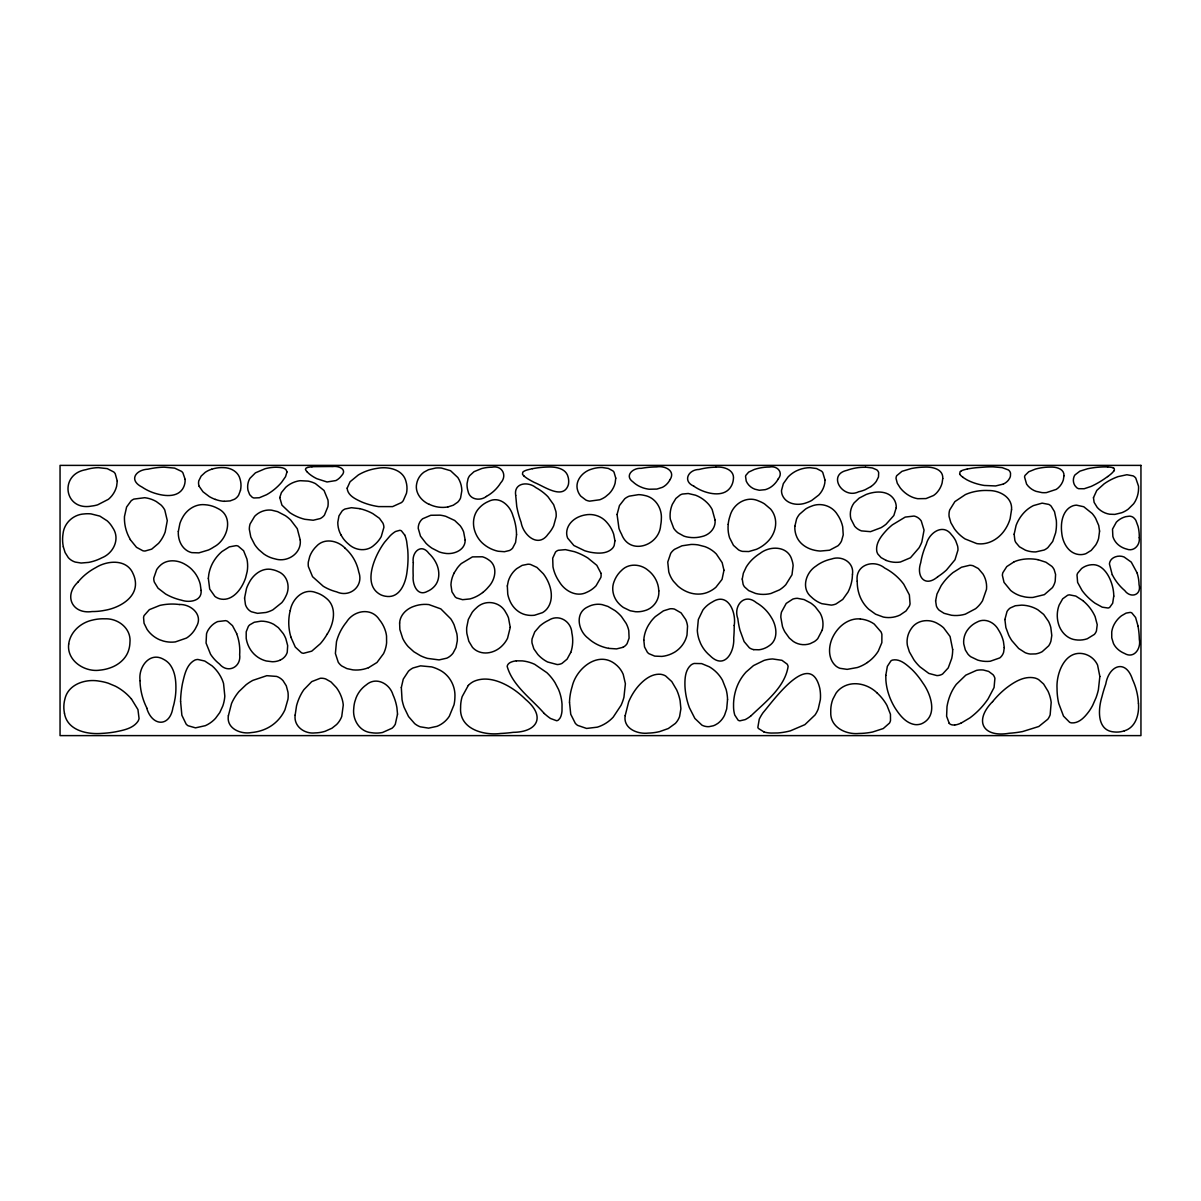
<?xml version="1.0" encoding="UTF-8"?>
<svg xmlns="http://www.w3.org/2000/svg" width="1201" height="1201" viewBox="0 0 1201 1201"><rect width="100%" height="100%" fill="white"/><g stroke="black" fill="none" stroke-linecap="round" stroke-linejoin="round"><path stroke-width="1.5" d="M140.097 680.637C138.04 667.516 149.57 651.002 163.861 659.484A19.036 19.036 0 0 1 169.566 664.078C175.391 671.464 176.127 681.432 175.871 690.485A71.835 71.835 0 0 1 175.121 698.141L174.175 703.05A60.711 60.711 0 0 1 172.929 707.644C169.881 727.311 152.242 726.65 146.747 708.2M413.324 562.714C411.403 552.475 421.086 542.762 428.862 553.331A33.238 33.238 0 0 1 436.729 564.305C439.701 571.211 439.866 580.053 434.747 585.998A19.907 19.907 0 0 1 427.466 591.327C417.152 597.152 412.243 583.956 413.189 575.789A110.192 110.192 0 0 1 413.069 571.196A106.394 106.394 0 0 1 413.309 562.714M240.5 490.263L238.654 495.097A11.77 11.77 0 0 1 234.495 499.241L230.097 500.907L224.182 501.312M290.237 610.618C292.143 598.864 303.553 587.619 315.983 592.603A28.224 28.224 0 0 1 326.132 598.143C337.421 606.91 333.998 623.634 327.182 634.158M570.73 652.413L567.097 659.139L562.008 663.387A11.68 11.68 0 0 1 557.189 664.543L547.521 661.961A34.364 34.364 0 0 1 537.838 654.5L533.845 648.855L532.043 643.105A15.583 15.583 0 0 1 532.088 638.827L534.745 631.891L539.804 626.051A36.09 36.09 0 0 1 548.602 620.317C558.72 613.621 571.271 621.247 571.856 632.897A36.6 36.6 0 0 1 570.805 652.443M670.098 479.574C675.908 470.477 664.258 465.418 656.707 466.919A95.735 95.735 0 0 0 641.124 468.345C633.167 467.639 623.98 475.671 633.032 481.946A26.182 26.182 0 0 0 641.559 487.276L643 487.846A30.791 30.791 0 0 0 649.156 489.227L656.902 489.077L662.472 487.306A17.324 17.324 0 0 0 670.068 479.544M778.308 478.854C783.758 472.158 776.867 465.387 769.556 467.039A49.406 49.406 0 0 0 754.393 469.426L748.658 472.113L745.881 475.326A5.239 5.239 0 0 0 745.551 476.422L746.226 481.106A15.223 15.223 0 0 0 754.798 489.182L759.257 490.263L765.247 489.663A19.937 19.937 0 0 0 772.678 485.729A24.035 24.035 0 0 0 778.293 478.839M454.203 572.847L457.341 567.953A36 36 0 0 1 461.289 563.569L472.443 556.889L482.367 556.784A19.171 19.171 0 0 1 488.206 559.546C498.355 565.701 495.563 579.678 488.387 587.004A38.027 38.027 0 0 1 484.228 591.267L482.697 592.543M1113.822 470.957L1113.943 470.777A5.495 5.495 0 0 0 1114.408 469.966L1114.138 468.345A4.639 4.639 0 0 0 1112.922 467.759M77.975 582.11C63.368 595.786 72.255 614.447 92.117 611.549A62.872 62.872 0 0 0 105.223 610.243C119.695 607.721 138.475 597.152 135.097 579.858A24.44 24.44 0 0 0 133.191 573.958C127.051 558.78 107.474 560.266 95.78 567.623A60.41 60.41 0 0 0 88.709 572.006L86.502 573.673A54.285 54.285 0 0 0 77.975 582.11M992.596 701.609C973.651 720.885 982.733 737.774 1009.2 733.256A110.462 110.462 0 0 0 1022.606 731.559L1038.79 726.5L1047.782 719.249A18.27 18.27 0 0 0 1050.154 714.82L1051.19 702.345A39.138 39.138 0 0 0 1048.068 691.296L1043.609 684.015L1038.685 679.646A14.787 14.787 0 0 0 1034.947 678.025C1024.303 675.578 1014.124 682.018 1006.048 688.233A89.024 89.024 0 0 0 992.611 701.624M468.3 685.441L462.16 696.625A36.841 36.841 0 0 0 460.599 707.599C459.112 729.037 483.583 735.673 500.652 733.466A139.076 139.076 0 0 0 513.172 732.34C537.823 732.085 545.945 716.366 525.558 699.372A83.004 83.004 0 0 0 513.067 689.074C501.883 681.673 486.99 675.593 473.855 681.372A19.471 19.471 0 0 0 468.3 685.441M750.61 716.201C765.127 702.12 784.823 687.482 788.111 666.495A6.951 6.951 0 0 0 787.12 664.093L781.941 660.31L772.633 658.959A33.463 33.463 0 0 0 764.031 660.43L753.492 665.579L746.046 672.065A46.674 46.674 0 0 0 735.778 690.17A53.475 53.475 0 0 0 733.556 703.336L733.556 707.074A30.1 30.1 0 0 0 734.772 715.06L738.12 720.18A4.279 4.279 0 0 0 739.906 720.825L745.19 719.609A34.769 34.769 0 0 0 750.58 716.171M1107.712 476.617L1110.174 474.665A22.414 22.414 0 0 0 1113.852 471.002M871.01 486.54L865.215 489.708A36 36 0 0 1 858.7 491.749C842.862 499.736 826.813 474.755 846.93 470.342A50.787 50.787 0 0 1 865.411 467.279M867.452 662.487L865.531 663.733A40.864 40.864 0 0 1 857.379 667.516L847.14 669.362L839.994 668.311A13.751 13.751 0 0 1 835.776 665.909C827.549 658.553 828.345 645.507 833.119 636.425A37.156 37.156 0 0 1 838.013 629.144C843.447 622.688 851.779 618.05 860.411 618.98M937.816 576.675C924.935 587.874 916.063 576.525 920.702 562.759A77.044 77.044 0 0 1 926.391 544.008C929.049 532.899 943.085 522.915 951.567 534.835A26.197 26.197 0 0 1 955.771 540.915L957.587 545.96A16.679 16.679 0 0 1 957.948 550.118L954.99 559.771L946.493 569.995A62.812 62.812 0 0 1 937.816 576.69M486.42 496.463C480.055 501.267 469.486 499.796 467.97 490.924A21.243 21.243 0 0 1 467.069 483.508L468.06 478.659A13.316 13.316 0 0 1 469.711 475.626L474.05 471.663L481.706 468.54A41.45 41.45 0 0 1 491.975 467.219C501.988 464.967 507.648 475.551 500.697 482.892A38.297 38.297 0 0 1 486.39 496.403M280.268 660.04L281.409 659.454A13.857 13.857 0 0 0 283.481 657.998A12.07 12.07 0 0 0 287.249 652.263L287.67 645.613L285.868 638.782A32.217 32.217 0 0 0 283.301 633.678L278.407 627.688L273.753 624.325A26.227 26.227 0 0 0 260.992 621.157L254.252 622.253L249.718 624.865A9.938 9.938 0 0 0 248.337 626.427L246.205 631.816L246.205 638.362A28.614 28.614 0 0 0 249.688 648.345A26.557 26.557 0 0 0 266.232 660.97L272.222 661.736A19.051 19.051 0 0 0 280.283 660.085M622.929 647.324L616.533 648.9L608.652 648.375M1014.004 561.858L1006.768 566.587L1002.865 572.667A11.154 11.154 0 0 0 1002.37 575.324L1004.036 582.38L1010.626 590.427A30.34 30.34 0 0 0 1015.385 593.639A30.01 30.01 0 0 0 1020.865 595.966L1024.798 596.927A35.249 35.249 0 0 0 1032.95 597.437L1044.36 594.645L1052.436 587.619A20.552 20.552 0 0 0 1055.199 581.209L1055.589 574.468L1054.208 569.754A13.481 13.481 0 0 0 1051.881 566.377L1045.921 562.218L1038.009 559.681M960.995 723.167L969.883 717.898A78.185 78.185 0 0 0 988.123 698.832L994.068 687.527L994.908 678.355A9.683 9.683 0 0 0 993.077 674.737L988.633 671.404L983.349 670.008A22.068 22.068 0 0 0 976.443 670.398L965.814 675.142L956.296 684.345A46.659 46.659 0 0 0 950.832 693.638A53.279 53.279 0 0 0 947.004 706.608L946.613 716.276L949.225 723.317M368.467 667.741L376.979 662.487L383.554 653.629A31.811 31.811 0 0 0 386.602 642.865L386.542 636.095A29.755 29.755 0 0 0 385.641 631.621A33.012 33.012 0 0 0 379.291 619.581C371.244 607.06 353.604 610.408 346.519 622.058A51.508 51.508 0 0 0 336.49 641.664L335.394 653.479L338.217 662.171A14.592 14.592 0 0 0 341.805 666L346.849 668.582L352.959 669.888A33.358 33.358 0 0 0 368.452 667.711M1003.36 484.078L995.614 485.955L984.34 485.459A60.095 60.095 0 0 1 976.683 483.748A51.838 51.838 0 0 1 966.67 479.709L962.932 477.352M1124.361 730.824C1135.951 727.446 1139.344 713.934 1138.458 703.246M211.691 469.216L210.896 469.486A25.101 25.101 0 0 0 205.221 472.338L201.152 476.091L198.781 480.85A9.263 9.263 0 0 0 199.186 486.345M447.868 506.942L453.287 505.216L457.641 502.243A13.016 13.016 0 0 0 460.568 497.98L461.845 490.684A25.071 25.071 0 0 0 457.851 477.533L450.54 470.702L441.503 468.06A29.68 29.68 0 0 0 435.723 468.03L428.517 469.696L423.983 472.128A18.42 18.42 0 0 0 416.672 483.703C414.705 492.665 421.371 500.967 429.237 504.39M532.448 468.645L527.284 469.921A15.478 15.478 0 0 0 523.486 471.543L523.351 471.708A5.224 5.224 0 0 0 522.795 472.158L522.465 474.17A7.416 7.416 0 0 0 523.861 475.821M967.3 468.99L972.54 468.135A125.384 125.384 0 0 1 976.428 467.699L985.796 467.009A122.772 122.772 0 0 1 993.047 466.844L1002.174 467.639L1008.36 469.936A5.975 5.975 0 0 1 1009.41 470.927A5.269 5.269 0 0 1 1010.536 473.314L1010.431 476.106A9.428 9.428 0 0 1 1009.726 478.088L1008.495 480.04A14.022 14.022 0 0 1 1003.345 484.048M516.37 660.835L522.435 660.895A38.627 38.627 0 0 1 534.655 664.303L546.905 672.695A50.217 50.217 0 0 1 554.982 682.603L558.555 689.509A47.635 47.635 0 0 1 562.038 704.221L561.993 710.947A21.753 21.753 0 0 1 560.732 716.742L560.537 717.072A10.329 10.329 0 0 1 559.876 718.333L558.36 720.045A3.543 3.543 0 0 1 556.588 720.72L550.538 718.498A50.847 50.847 0 0 1 544.308 713.484M715.886 467.159C723.618 466.348 735.087 469.816 733.331 479.664A16.829 16.829 0 0 1 729.923 488.146C723.978 495.773 712.643 494.467 704.537 491.644A43.491 43.491 0 0 1 693.743 486.135M865.426 467.159L872.376 467.955L876.7 469.801A5.75 5.75 0 0 1 877.691 470.762A5.254 5.254 0 0 1 878.682 472.684L878.486 477.007L876.265 481.406A21.693 21.693 0 0 1 870.995 486.525M1107.607 466.949L1105.31 466.904A88.213 88.213 0 0 0 1087.551 468.765L1079.924 471.152L1075.03 474.875A7.897 7.897 0 0 0 1074.264 476.136L1074.069 476.572A9.938 9.938 0 0 0 1074.895 485.594L1076.697 487.666A6.38 6.38 0 0 0 1078.708 488.702L1084.173 488.747L1091.139 486.42A90.54 90.54 0 0 0 1107.652 476.527M179.67 604.493C191.154 604.193 203.419 614.927 196.409 626.637A26.272 26.272 0 0 1 188.812 636.395A24.5 24.5 0 0 1 186.41 638.091L175.331 641.919A30.595 30.595 0 0 1 163.456 641.079L159.673 639.773A29.244 29.244 0 0 1 147.077 629.399L144.045 623.259L143.565 617.494A9.188 9.188 0 0 1 144.105 615.573L149.344 609.658L159.763 605.439A55.892 55.892 0 0 1 179.67 604.553M753.718 649.636L759.032 649.786A21.918 21.918 0 0 0 769.135 645.793C778.924 639.472 776.702 625.451 771.042 616.999A40.714 40.714 0 0 0 768.58 613.381A40.429 40.429 0 0 0 756.42 602.722C744.275 592.423 733.09 605.965 737.819 618.605A88.889 88.889 0 0 0 739.951 630.18L744.11 641.574L749.334 647.759A11.905 11.905 0 0 0 753.718 649.636M359.835 508.654L351.368 507.708L345.092 508.984A10.644 10.644 0 0 0 342.135 510.965L338.967 515.875L337.796 522.345A25.521 25.521 0 0 0 340.979 534.895M764.001 731.949L758.401 728.452A4.759 4.759 0 0 1 757.861 727.341L759.257 719.159A46.389 46.389 0 0 1 763.07 712.673C773.894 700.033 810.36 648.495 819.818 688.473A41.885 41.885 0 0 1 820.358 699.598L818.241 708.92A30.46 30.46 0 0 1 815.029 714.985L804.88 724.653L790.408 730.839A68.172 68.172 0 0 1 777.873 732.955L771.267 733.06A32.007 32.007 0 0 1 763.986 731.994M215.414 499.451L213.838 498.85A36.931 36.931 0 0 1 209.304 496.583L202.999 491.794L199.201 486.345M886.173 560.432L881.084 557.624L877.856 554.051A9.758 9.758 0 0 1 876.76 551.139C875.529 542.597 881.879 535.211 887.299 529.431A66.07 66.07 0 0 1 892.388 524.837L905.209 517.091L914.021 516.055A11.139 11.139 0 0 1 918.93 518.427L919.441 518.877A12.791 12.791 0 0 1 921.272 521.024L924.049 530.151L921.843 541.936A40.399 40.399 0 0 1 918.975 547.911L910.478 557.759L900.36 562.023A27.263 27.263 0 0 1 886.188 560.417M693.758 486.12C682.258 481.121 688.518 469.501 698.997 469.486A70.484 70.484 0 0 1 715.886 467.189M1083.437 600.995L1075.826 596.086L1069.46 594.855A8.212 8.212 0 0 0 1067.599 595.261L1062.69 598.804L1059.117 605.139A29.725 29.725 0 0 0 1058.216 622.929C1060.198 631.11 1066.698 638.632 1075.33 639.773A24.936 24.936 0 0 0 1087.265 638.767L1094.336 634.428A10.884 10.884 0 0 0 1096.423 631.005L1097.234 624.715L1095.117 616.623A43.326 43.326 0 0 0 1083.362 601.085M344.792 547.836C337.346 540.345 324.03 537.763 316.358 546.38A27.443 27.443 0 0 0 309.753 556.408L308.327 562.008A18.856 18.856 0 0 0 308.372 566.572L312.56 576.69L323.264 586.268A48.851 48.851 0 0 0 336.655 591.868C349.941 597.993 363.993 586.043 358.754 571.976A42.5 42.5 0 0 0 344.732 547.911M876.835 692.707C867.647 683.834 852.32 680.231 841.316 687.933A21.828 21.828 0 0 0 836.016 693.202L832.833 699.267A32.622 32.622 0 0 0 830.762 712.133C829.966 727.175 845.819 734.772 858.895 733.466A71.339 71.339 0 0 0 872.617 732.01L883.275 728.542L889.461 723.107A9.938 9.938 0 0 0 890.496 720.57L890.451 714.265L886.969 705.407A49.256 49.256 0 0 0 876.82 692.722M544.278 713.529C531.442 698.682 512.662 685.846 507.182 666.42A4.684 4.684 0 0 1 508.473 663.853L509.119 663.267A8.257 8.257 0 0 1 510.185 662.562L510.785 662.246A16.739 16.739 0 0 1 516.37 660.895M307.096 471.888L309.333 473.975A39.783 39.783 0 0 0 316.914 478.734L327.032 481.976L335.905 480.565A16.709 16.709 0 0 0 341.339 475.956C348.005 469.276 338.262 465.538 332.632 466.573A103.136 103.136 0 0 0 330.305 466.513L313.626 466.664A56.117 56.117 0 0 0 311.945 466.784M131.464 699.012L137.95 709.581L139.061 718.543A9.923 9.923 0 0 1 137.92 721.381C132.891 728.602 123.343 730.223 115.296 731.889A108.33 108.33 0 0 1 102.025 733.376C87.328 734.652 67.211 730.568 64.464 713.244M130.263 539.639L136.509 547.326L142.904 550.779A10.088 10.088 0 0 0 145.066 551.019L151.701 549.142L158.622 543.287A37.201 37.201 0 0 0 165.168 532.043L167.284 520.618L164.792 510.065A19.441 19.441 0 0 0 160.964 504.975L156.265 501.523A30.19 30.19 0 0 0 144.736 497.709L133.881 499.091A13.031 13.031 0 0 0 131.104 500.847L126.6 507.017L124.469 516.535A41.209 41.209 0 0 0 130.369 539.564M340.949 534.91L343.066 538.288A32.052 32.052 0 0 0 348.575 544.128C355.496 550.734 367.041 551.905 374.187 545.074A29.74 29.74 0 0 0 381.227 536.637L383.9 527.344A11.455 11.455 0 0 0 382.924 523.141L379.426 518.292L372.73 513.563A51.388 51.388 0 0 0 359.835 508.669M959.644 473.93L960.124 471.648A6.681 6.681 0 0 1 961.551 470.762M1112.261 574.844L1109.439 563.945A7.942 7.942 0 0 1 1111.796 559.005L1113.387 557.774A12.265 12.265 0 0 1 1124.061 556.979L1131.267 562.113L1137.122 572.922M404.662 534.97L401.419 530.842A3.888 3.888 0 0 0 399.783 530.317L395.534 531.503A26.857 26.857 0 0 0 389.995 535.961L384.545 542.282A78.275 78.275 0 0 0 378.24 552.43C371.785 564.815 364.759 586.358 380.567 594.69A18.495 18.495 0 0 0 385.476 596.236C399.918 598.909 405.878 582.635 407.079 571.256A99.458 99.458 0 0 0 407.755 549.983L406.689 541.576A30.806 30.806 0 0 0 404.707 534.955M236.732 633.693L232.484 625.646L227.514 621.307A9.233 9.233 0 0 0 225.668 620.647L217.591 621.593A20.462 20.462 0 0 0 208.824 629.024L207.983 630.315A17.354 17.354 0 0 0 206.527 633.813L206.062 643.06L210.55 654.245A40.384 40.384 0 0 0 219.483 664.003C227.755 673.986 241.386 667.125 239.66 654.68A49.601 49.601 0 0 0 236.672 633.708M290.762 636.905L295.296 647.084L301.466 652.759A8.002 8.002 0 0 0 303.478 653.314L311.735 651.167L320.352 643.691A61.686 61.686 0 0 0 327.167 634.143M63.323 546.83L65.094 552.55L68.277 557.594A15.388 15.388 0 0 0 73.201 561.257A17.294 17.294 0 0 0 75.378 562.098L81.113 563.029L88.649 562.398A48.145 48.145 0 0 0 101.905 557.789C113.57 553.166 120.505 538.679 112.624 527.584A28.013 28.013 0 0 0 107.249 520.889L99.833 516.1L91.006 513.893A32.757 32.757 0 0 0 84.115 513.938C73.411 514.493 64.163 522.96 63.053 533.634A36.12 36.12 0 0 0 63.338 546.83M600.965 573.282L596.822 565.326L587.799 557.97A64.163 64.163 0 0 0 574.543 551.709L565.431 549.638L558.225 550.298A7.761 7.761 0 0 0 555.538 552.025L552.7 558.165L552.985 566.902A39.483 39.483 0 0 0 559.366 581.839C564.71 590.922 576.54 597.482 586.688 592.333A28.434 28.434 0 0 0 596.056 585.788L600.89 577.381A11.139 11.139 0 0 0 600.965 573.282M1138.053 626.141L1135.606 617.494L1131.792 612.87A4.789 4.789 0 0 0 1130.186 612.405L1126.103 613.111L1121.449 615.798A26.872 26.872 0 0 0 1114.393 623.995A22.699 22.699 0 0 0 1111.736 631.921L1111.751 637.821L1113.432 643.406A18.255 18.255 0 0 0 1116.314 647.714L1117.365 648.81A23.074 23.074 0 0 0 1124.451 653.404C1134.134 659.244 1141.235 648.39 1139.329 639.457A81.983 81.983 0 0 0 1138.008 626.141M185.134 479.379L182.927 472.894A9.503 9.503 0 0 0 181.561 471.392L174.625 468.12L164.117 467.174A81.998 81.998 0 0 0 147.993 469.186C135.983 469.681 128.162 480.055 142.078 487.096A48.61 48.61 0 0 0 157.046 493.881C165.303 496.178 176.832 497.229 182.417 489.272A15.943 15.943 0 0 0 185.104 479.379M734.216 625.436C736.408 612.66 728.196 591.703 712.403 601.956A28.599 28.599 0 0 0 702.945 609.943L698.336 619.506L697.316 630.495A37.126 37.126 0 0 0 698.997 639.367L700.633 643.556A35.189 35.189 0 0 0 709.956 655.611C724.413 670.308 734.637 652.158 733.721 638.031A129.363 129.363 0 0 0 734.201 625.436M64.464 713.244A30.49 30.49 0 0 1 64.899 699.057C68.187 684.09 85.766 678.58 99.383 681.162A51.343 51.343 0 0 1 108.33 683.234L115.431 686.206A52.394 52.394 0 0 1 131.449 699.027M146.897 708.125A64.329 64.329 0 0 1 139.992 680.637M211.706 469.231A32.727 32.727 0 0 1 224.032 467.654C230.997 467.805 238.233 471.828 240.02 478.944A22.038 22.038 0 0 1 240.47 490.263M224.182 501.327A31.361 31.361 0 0 1 215.429 499.421M290.852 636.875A50.187 50.187 0 0 1 290.192 610.603M307.156 471.813A6.696 6.696 0 0 1 305.414 469.306L306.075 468.135A6.545 6.545 0 0 1 307.846 467.444M307.846 467.399A27.218 27.218 0 0 1 311.945 466.814M447.868 506.957A30.31 30.31 0 0 1 429.282 504.3M454.248 572.877A27.608 27.608 0 0 0 450.945 584.917L451.951 591.793L455.134 596.837A9.593 9.593 0 0 0 456.665 597.978L462.61 599.689L469.981 598.924A34.454 34.454 0 0 0 482.667 592.498M532.448 468.69A92.312 92.312 0 0 1 548.016 467.024C555.628 466.709 566.121 468.27 568.133 477.127A16.484 16.484 0 0 1 568.358 484.754C563.269 500.442 543.933 486.195 534.49 482.532A113.6 113.6 0 0 1 531.202 480.79L528.95 479.499A32.157 32.157 0 0 1 523.801 475.881M622.929 647.324A10.659 10.659 0 0 0 627.102 643.631L629.099 638.136L628.769 630.555A28.539 28.539 0 0 0 626.141 623.379L621.457 616.548A40.999 40.999 0 0 0 615.152 610.693L607.916 606.43L602.226 604.643A21.228 21.228 0 0 0 596.627 604.313A21.813 21.813 0 0 0 588.085 606.76C574.408 612.69 578.086 630.915 588.295 638.362A38.027 38.027 0 0 0 593.414 642.325A42.62 42.62 0 0 0 608.667 648.36M728.226 524.327A33.223 33.223 0 0 0 729.562 537.748L733.451 545.344L738.57 549.893A13.917 13.917 0 0 0 742.473 551.379L748.793 551.544L756.57 549.277A36.195 36.195 0 0 0 767.259 542.026C773.804 535.796 777.362 526.068 774.9 517.181A21.017 21.017 0 0 0 770.547 508.999L764.482 503.865A30.746 30.746 0 0 0 758.972 501.132C746.962 495.262 733.18 503.654 730.028 515.98A35.91 35.91 0 0 0 728.196 524.327M860.396 619.01A28.163 28.163 0 0 1 874.178 624.01L881.024 631.891A14.442 14.442 0 0 1 881.894 634.413L881.849 642.64L878.276 651.152A37.862 37.862 0 0 1 867.437 662.457M960.965 723.107A20.987 20.987 0 0 1 954.645 725.044M954.63 724.969A11.154 11.154 0 0 1 953.549 725.014L952.573 724.939A5.69 5.69 0 0 1 949.18 723.362M962.992 477.262A12.04 12.04 0 0 1 959.644 474.14M961.521 470.687A26.422 26.422 0 0 1 967.315 469.081M1013.989 561.843A34.784 34.784 0 0 1 1022.682 559.381L1023.732 559.216A44.752 44.752 0 0 1 1038.009 559.696M1107.607 467.039A21.468 21.468 0 0 1 1112.937 467.684M1124.361 730.824A23.9 23.9 0 0 1 1114.048 731.949C1096.483 730.628 1098.134 708.905 1101.963 696.685A135.263 135.263 0 0 1 1105.776 684.03C1108.883 665.429 1125.787 658.418 1132.573 679.616A63.623 63.623 0 0 1 1138.413 703.246M1137.092 572.922A41.014 41.014 0 0 1 1139.043 584.557C1141.836 595.336 1130.486 598.608 1124.752 590.577A50.682 50.682 0 0 1 1112.336 574.814M286.964 471.948L285.568 476.632L281.514 482.427A55.892 55.892 0 0 1 266.607 494.692L259.296 497.754L253.951 497.98A6.23 6.23 0 0 1 252.15 497.214L249.688 494.677L248.006 490.368A17.475 17.475 0 0 1 248.277 482.201A15.012 15.012 0 0 1 250.003 478.268L255.423 472.849L265.091 468.72A46.118 46.118 0 0 1 275.99 467.234C279.623 467.414 286.318 467.174 286.964 471.948M295.161 715.09C293.539 726.38 304.574 734.171 314.977 732.91A36.495 36.495 0 0 0 325.066 731.304L331.956 728.226L336.625 724.503A23.239 23.239 0 0 0 341.73 716.547L343.261 705.092A29.815 29.815 0 0 0 342.63 701.039L342.105 699.012A36.691 36.691 0 0 0 336.46 687.678L331.011 681.958L325.711 678.97A13.166 13.166 0 0 0 320.277 678.28L311.75 681.613L303.943 689.614A45.323 45.323 0 0 0 301.496 693.472A51.943 51.943 0 0 0 296.527 705.858L295.161 715.09M615.753 478.148L615.122 483.192A23.78 23.78 0 0 1 609.237 493.581L605.499 496.764A26.692 26.692 0 0 1 599.794 499.766L589.646 501.147A13.526 13.526 0 0 1 585.878 500.036L580.834 496.193A16.244 16.244 0 0 1 577.756 490.744C574.378 481.166 582.545 471.753 591.402 469.186A32.022 32.022 0 0 1 602.226 467.519L608.337 468.42L612.885 470.882A7.822 7.822 0 0 1 614.041 472.203L615.753 478.148M658.809 590.892C659.589 599.975 653.194 608.622 644.367 610.754A25.341 25.341 0 0 1 635.539 611.729L630.165 610.754L623.499 607.541A26.782 26.782 0 0 1 619.191 603.923C613.426 598.233 611.009 589.241 614.056 581.629A27.998 27.998 0 0 1 621.773 570.205C628.844 562.999 640.824 563.96 648.12 570.34A28.929 28.929 0 0 1 652.218 574.243L653.404 575.714A27.113 27.113 0 0 1 658.448 587.394L658.809 590.892M723.963 570.25L722.041 579.392L715.961 587.199A28.929 28.929 0 0 1 709.04 591.703C701.429 595.396 692.271 594.63 684.885 590.787A33.643 33.643 0 0 1 677.784 585.968L673.446 581.269A29.334 29.334 0 0 1 668.777 571.946L667.756 562.083L670.713 553.346A15.778 15.778 0 0 1 674.542 549.322L681.958 545.809L691.025 544.458A39.948 39.948 0 0 1 698.171 544.909L705.047 546.68A30.475 30.475 0 0 1 716.321 553.976L722.161 562.653L723.963 570.25M727.551 699.447L726.695 708.92L724.593 715.135A21.918 21.918 0 0 1 717.868 723.377L715.571 724.773A17.294 17.294 0 0 1 713.184 725.809L709.1 726.65A13.541 13.541 0 0 1 701.894 725.119L694.869 718.438L689.404 707.719A71.775 71.775 0 0 1 684.96 686.296C684.75 678.985 685.035 670.203 690.98 665.024A9.188 9.188 0 0 1 694.163 663.462L701.654 663.613L709.296 666.78A35.835 35.835 0 0 1 722.492 680.231L726.14 689.539A44.692 44.692 0 0 1 727.551 699.447M742.248 579.062L743.104 584.302A11.094 11.094 0 0 0 744.53 586.884L748.718 590.622L755.549 593.444A31.872 31.872 0 0 0 770.862 593.504L779.449 589.901A31.796 31.796 0 0 0 785.799 584.722L791.999 574.754L793.125 565.596A22.804 22.804 0 0 0 791.999 560.266C788.261 545.794 770.126 545.404 760.053 553.406A45.488 45.488 0 0 0 754.648 557.339L752.982 558.81A39.168 39.168 0 0 0 746.226 567.052L743.359 573.177L742.248 579.062M614.942 540.78L614.191 545.449A9.668 9.668 0 0 1 612.285 548.527C606.73 554.066 597.858 553.541 590.742 552.295A51.688 51.688 0 0 1 584.662 550.719L573.883 545.509L567.683 538.168A13.601 13.601 0 0 1 566.677 532.583C566.932 524.942 573.162 518.847 580.023 516.37A28.028 28.028 0 0 1 585.352 514.929C593.159 513.382 601.581 516.175 606.73 522.27A33.343 33.343 0 0 1 613.666 534.13L614.942 540.78M515.694 495.352L516.76 506.552A95.735 95.735 0 0 0 521.114 522.33C523.096 535 538.213 548.512 548.076 534.175A33.853 33.853 0 0 0 553.676 525.798L556.138 516.76A22.158 22.158 0 0 0 555.898 511.476L553.676 504.72L548.016 496.809A44.272 44.272 0 0 0 545.734 494.587A50.502 50.502 0 0 0 535.796 487.576C528.14 481.226 513.563 482.697 515.694 495.352M715.06 520.048C715.946 528.185 709.461 534.97 701.849 536.562A31.661 31.661 0 0 1 688.819 537.267L687.032 536.967A25.011 25.011 0 0 1 683.669 535.991L677.965 532.839A19.486 19.486 0 0 1 673.716 528.305L670.353 519.312A25.972 25.972 0 0 1 670.083 515.86A29.229 29.229 0 0 1 672.32 504.36L675.878 498.46L680.216 494.947A12.325 12.325 0 0 1 682.393 494.046L688.248 493.506L695.649 495.232A33.433 33.433 0 0 1 706.819 502.423L708.23 503.88A27.758 27.758 0 0 1 712.178 509.554L715.06 520.048M935.609 600.875L936.39 606.04A11.049 11.049 0 0 0 939.167 610.213L944.046 613.306L951.522 615.272A34.018 34.018 0 0 0 965.289 614.176L975.617 608.697A31.436 31.436 0 0 0 982.523 600.77L986.516 589.271A24.861 24.861 0 0 0 983.064 574.123L978.335 568.538L973.08 565.761A12.776 12.776 0 0 0 969.747 565.266L961.491 567.232L952.978 572.592A56.927 56.927 0 0 0 942.44 583.821A51.493 51.493 0 0 0 941.149 585.683L936.975 594.03L935.609 600.875M1099.846 676.478L1098.39 689.764A66.49 66.49 0 0 1 1096.003 697.811L1092.685 705.332A54.195 54.195 0 0 1 1089.322 710.917C1085.164 716.592 1079.429 723.377 1071.697 722.897A8.002 8.002 0 0 1 1069.641 722.311L1063.516 716.126L1058.727 703.456A67.226 67.226 0 0 1 1057.03 688.173C1056.189 672.8 1065.437 649.095 1084.578 654.035A20.252 20.252 0 0 1 1092.88 658.613A19.862 19.862 0 0 1 1097.594 665.129L1099.846 676.478M180.57 701.399L181.876 715.286L186.155 724.113A10.884 10.884 0 0 0 188.062 725.734L195.493 727.851L205.341 725.674A30.926 30.926 0 0 0 215.489 718.378L219.768 712.583L222.831 705.888A38.687 38.687 0 0 0 224.812 696.115L223.566 683.624A33.388 33.388 0 0 0 221.81 678.865L220.669 676.583A39.333 39.333 0 0 0 212.142 665.909L204.755 661.03L197.82 659.469A9.038 9.038 0 0 0 194.877 660.1C186.47 664.438 184.504 674.992 182.507 683.399A107.009 107.009 0 0 0 180.645 698.622L180.57 701.399M857.229 581.194L857.229 582.335A39.678 39.678 0 0 0 859.045 593.864L859.406 594.99A35.505 35.505 0 0 0 868.593 609.132L875.574 614.191L883.366 617.059A26.782 26.782 0 0 0 899.984 615.062L906.019 610.964L909.337 606.16A12.535 12.535 0 0 0 910.058 603.818L909.367 594.915L903.752 584.226A55.922 55.922 0 0 0 884.732 568.073C873.442 558.78 854.902 565.025 857.229 581.194M244.569 598.053L245.439 604.568A14.097 14.097 0 0 0 246.475 606.97L246.79 607.511A11.635 11.635 0 0 0 251.309 611.729L257.479 613.336L265.931 612.48A32.412 32.412 0 0 0 272.882 609.823L281.8 602.662A29.094 29.094 0 0 0 285.823 596.206C290.597 587.484 287.76 575.204 277.941 571.481A23.374 23.374 0 0 0 272.807 569.739C262.644 566.992 253.156 574.408 248.892 583.146A39.393 39.393 0 0 0 246.49 588.52L244.569 598.053M300.235 539.985C301.721 553.466 287.369 562.729 275.149 558.915A30.49 30.49 0 0 1 263.8 553.961L258.831 549.698A37.982 37.982 0 0 1 254.687 544.578L250.799 537.012L249.328 529.326A17.46 17.46 0 0 1 250.093 523.951L254.657 516.31A20.582 20.582 0 0 1 264.01 510.755A19.952 19.952 0 0 1 271.606 510.17L277.596 511.641L285.418 515.709A40.249 40.249 0 0 1 290.672 520.003L297.263 528.65L300.235 539.985M397.531 714.13L395.309 724.203A14.277 14.277 0 0 1 392.036 728.241L382.519 732.49A31.376 31.376 0 0 1 371.334 732.685C359.564 731.694 352.328 719.624 353.755 708.47A34.424 34.424 0 0 1 354.76 701.894L356.127 697.706A28.884 28.884 0 0 1 366.38 684.795C376.078 676.343 389.634 683.594 392.952 694.703A52.529 52.529 0 0 1 396.9 707.599L397.531 714.13M516.55 534.7L515.574 542.477L512.617 548.136A10.148 10.148 0 0 1 509.464 550.508L504.45 551.709L498.295 551.259A30.1 30.1 0 0 1 495.503 550.553A33.568 33.568 0 0 1 483.838 544.323L482.277 542.957A28.043 28.043 0 0 1 478.914 539.114A28.974 28.974 0 0 1 475.131 531.983C472.143 524.146 473.134 514.553 478.959 508.278A26.122 26.122 0 0 1 488.522 501.418C499.511 495.623 510.245 505.561 512.977 515.89A56.942 56.942 0 0 1 516.34 530.737L516.55 534.7M1004.892 619.506L1005.868 627.523L1008.69 635.119A45.908 45.908 0 0 0 1011.858 640.643L1018.688 648.495L1025.144 652.653A18.3 18.3 0 0 0 1030.338 654.035L1035.622 653.914A20.267 20.267 0 0 0 1042.228 651.648L1048.653 645.868A17.009 17.009 0 0 0 1050.935 641.079L1051.791 635.479L1050.8 627.417A31.661 31.661 0 0 0 1048.563 621.457L1043.684 614.417L1037.814 609.748A33.118 33.118 0 0 0 1021.706 605.139L1015.28 605.754L1010.311 607.946A11.71 11.71 0 0 0 1007.008 611.534L1004.892 619.506M347.164 488.161C347.599 495.593 355.751 499.181 361.606 501.928A70.108 70.108 0 0 0 378.57 506.597L392.592 506.612L401.509 502.558A13.451 13.451 0 0 0 403.236 500.697L406.493 493.266A24.14 24.14 0 0 0 406.028 481.616C403.071 469.261 388.058 466.273 377.189 468.36A50.832 50.832 0 0 0 358.378 474.92L350.076 481.751L347.164 488.161M569.499 702.27L570.745 714.28L575.324 723.332A14.247 14.247 0 0 0 577.621 725.374L586.583 728.437L597.332 727.16A36.36 36.36 0 0 0 613.186 717.177L621.052 705.302A50.232 50.232 0 0 0 623.95 697.196L625.391 683.714L623.199 674.301A25.566 25.566 0 0 0 615.137 663.988C597.798 650.432 576.15 668.702 572.156 686.567A58.564 58.564 0 0 0 569.559 700.829L569.499 702.27M1063.996 475.686L1063.32 479.965A17.67 17.67 0 0 1 1056.325 489.362L1046.491 492.59A25.716 25.716 0 0 1 1041.913 492.605L1036.088 491.344A19.201 19.201 0 0 1 1026.6 484.138L1024.543 476.962A5.555 5.555 0 0 1 1025.038 475.416L1028.732 471.768L1035.397 469.081A56.222 56.222 0 0 1 1050.515 467.099C1056.009 466.829 1064.311 468.675 1063.996 475.686M1099.576 531.097L1098.6 538.453A26.737 26.737 0 0 1 1095.642 545.104L1091.244 550.388L1085.914 553.661A15.163 15.163 0 0 1 1078.678 554.502C1068.35 553.211 1062.645 542.567 1061.759 533.079A42.861 42.861 0 0 1 1061.414 526.894C1061.414 518.817 1064.326 509.224 1072.493 505.981A12.956 12.956 0 0 1 1076.531 505.156L1083.752 506.747L1092.159 513.488A34.033 34.033 0 0 1 1095.597 518.277L1098.72 525.468L1099.576 531.097M1113.762 596.131L1112.681 603.232L1109.724 607.346A4.924 4.924 0 0 1 1108.058 608.021L1102.263 607.181L1095.027 603.202A56.537 56.537 0 0 1 1082.101 590.562L1077.627 582.425L1077.012 575.009A9.308 9.308 0 0 1 1077.627 573.222L1081.606 568.508A18.616 18.616 0 0 1 1091.589 564.74C1101.152 563.764 1107.742 573.027 1110.745 580.969A44.887 44.887 0 0 1 1112.501 586.433A39.618 39.618 0 0 1 1113.762 595.306L1113.762 596.131M117.278 481.106L116.602 486.36A24.921 24.921 0 0 1 108.435 499.286L97.641 504.84A35.354 35.354 0 0 1 91.651 506.056C63.998 511.311 58.729 474.14 85.887 469.681A45.308 45.308 0 0 1 98.422 467.654L107.264 468.63L113.795 471.993A9.788 9.788 0 0 1 115.221 473.674L117.278 481.106M178.333 531.442C177.868 538.829 180.811 546.89 187.356 550.839A15.523 15.523 0 0 0 191.845 552.64L198.886 552.865L208.449 550.013A39.573 39.573 0 0 0 213.973 546.905C227.77 539.774 234.33 516.325 217.906 508.533A30.355 30.355 0 0 0 204.831 504.72C195.463 503.744 186.605 509.704 182.387 517.856A33.418 33.418 0 0 0 179.88 523.561L178.333 531.442M794.867 526.278L794.837 528.14A23.044 23.044 0 0 0 796.173 535.376C798.83 543.377 806.532 548.527 814.503 550.223A35.399 35.399 0 0 0 820.358 551.049L829.561 550.223L837.968 545.779A16.198 16.198 0 0 0 841.526 540.99L843.237 534.895L842.697 526.729A34.409 34.409 0 0 0 837.352 514.493C832.068 505.726 820.583 502.183 811.185 506.297A29.635 29.635 0 0 0 805.586 509.029L799.536 514.253A19.862 19.862 0 0 0 796.563 519.087L794.867 526.278M1004.246 647.579L1003.646 652.128A12.205 12.205 0 0 1 1002.745 654.335A11.049 11.049 0 0 1 999.757 657.923L990.194 661.256A32.067 32.067 0 0 1 977.764 660.115L970.798 656.767A16.589 16.589 0 0 1 967.871 654.02L965.349 649.996L963.727 643.811A20.297 20.297 0 0 1 966.295 631.861L967.21 630.42A24.17 24.17 0 0 1 977.089 622.088C985 617.599 994.458 622.358 998.451 629.834A38.252 38.252 0 0 1 1003.435 641.454L1004.246 647.579M885.798 675.412L885.888 680.231A57.288 57.288 0 0 0 888.8 694.583L889.731 697.226A66.55 66.55 0 0 0 894.655 707.329C899.399 714.82 905.629 723.182 914.997 724.593A14.352 14.352 0 0 0 921.707 723.708C938.341 716.171 931.06 694.238 922.803 682.919A81.593 81.593 0 0 0 918.059 676.313A74.012 74.012 0 0 0 912.009 669.558C906.725 664.859 900.149 658.433 892.433 660.085A5.855 5.855 0 0 0 890.902 660.91L887.344 666.36L885.798 675.412M852.47 574.273L852.215 578.297A41.45 41.45 0 0 1 848.041 592.018L842.757 599.434L835.956 603.983A17.309 17.309 0 0 1 831.287 605.109L821.829 603.683A30.175 30.175 0 0 1 811.275 596.957C800.917 588.49 805.781 572.502 816.019 566.076A36.42 36.42 0 0 1 819.532 563.689A39.198 39.198 0 0 1 831.527 559.02C841.871 555.252 854.346 562.413 852.47 574.273M1011.542 509.734L1010.116 518.802A40.203 40.203 0 0 1 1004.276 530.707C999.367 537.598 991.756 542.837 983.244 543.738A25.296 25.296 0 0 1 976.803 543.603L965.064 538.934A40.519 40.519 0 0 1 954.36 528.755L950.862 522.705L949.12 516.64A16.108 16.108 0 0 1 949.691 509.99L954.885 501.613L965.394 494.587A45.608 45.608 0 0 1 972.645 492.08A52.679 52.679 0 0 1 988.543 490.533C999.457 490.338 1012.638 497.184 1011.542 509.734M1014.154 534.22L1014.86 540.285A12.641 12.641 0 0 0 1015.821 542.507L1019.454 546.8L1025.414 550.178A27.338 27.338 0 0 0 1035.772 551.92L1044.179 550.013A17.43 17.43 0 0 0 1047.903 547.581L1052.707 541.456L1055.634 532.809A45.743 45.743 0 0 0 1056.325 520.303L1054.508 511.656L1051.115 506.101A9.698 9.698 0 0 0 1048.788 504.405L1042.123 503.144L1033.4 505.606A32.667 32.667 0 0 0 1024.198 512.437A38.567 38.567 0 0 0 1016.091 525.407L1014.154 534.22M825.042 480.175L824.772 483.207A22.834 22.834 0 0 1 818.797 495.007L811.726 500.442A32.997 32.997 0 0 1 806.772 502.634C798.395 506.026 786.385 504.555 782.436 495.367A12.19 12.19 0 0 1 781.521 490.428L783.337 483.643L788.066 476.992A30.325 30.325 0 0 1 793.546 472.503A29.154 29.154 0 0 1 796.728 470.732A31.526 31.526 0 0 1 810.014 467.684L816.5 468.525L821.454 471.077A9.248 9.248 0 0 1 822.76 472.488L825.042 480.175M201.092 590.442C202.173 601.206 189.248 602.887 181.546 600.2A57.258 57.258 0 0 1 165.588 594L158.037 588.19L154.313 582.065A11.845 11.845 0 0 1 153.773 578.056L156.655 569.694A21.108 21.108 0 0 1 159.703 565.971C166.474 558.87 177.778 559.756 185.554 564.635A31.947 31.947 0 0 1 191.905 569.499L194.592 572.547A32.427 32.427 0 0 1 200.252 584.226L201.092 590.442M208.343 578.327L209.71 589.075L214.904 596.402A14.097 14.097 0 0 0 221.344 599.149C230.442 600.515 237.903 593.159 242.001 585.848A43.731 43.731 0 0 0 245.589 577.921L247.181 571.541A34.108 34.108 0 0 0 246.941 559.081L243.608 550.749L238.143 546.11A8.407 8.407 0 0 0 236.192 545.629L229.346 546.875L221.99 551.529A40.038 40.038 0 0 0 213.042 562.398A36.721 36.721 0 0 0 211.151 566.302A37.681 37.681 0 0 0 208.809 574.348L208.343 578.327M952.678 649.561L952.618 651.828A42.29 42.29 0 0 1 951.702 658.478L948.235 667.906L942.56 674.046A11.364 11.364 0 0 1 936.915 675.578L928.823 673.416L919.921 666.81A51.343 51.343 0 0 1 913.946 659.874L909.397 651.903L907.461 645.718A21.858 21.858 0 0 1 907.175 639.623L907.446 637.656A22.474 22.474 0 0 1 911.169 628.814C916.888 619.671 929.724 618.38 938.356 624.025A29.995 29.995 0 0 1 943.581 627.793L950.066 636.47L952.678 649.561M643.811 640.103L644.532 646.964L647.369 652.263A10.629 10.629 0 0 0 648.975 653.719L654.755 656.121L661.931 656.407A30.671 30.671 0 0 0 673.941 652.563A26.857 26.857 0 0 0 675.593 651.558A27.473 27.473 0 0 0 687.002 635.074L687.542 626.201A23.269 23.269 0 0 0 685.726 619.596L681.102 612.9L674.557 609.132A12.565 12.565 0 0 0 670.023 608.802L663.447 610.844L655.326 616.608A40.218 40.218 0 0 0 651.047 621.337L648.645 624.865A33.703 33.703 0 0 0 644.081 637.281L643.811 640.103M942.755 478.493L942.109 483.027A23.074 23.074 0 0 1 937.591 491.779L936.51 493.01A18.916 18.916 0 0 1 933.402 495.563L926.016 498.58L917.789 498.7A25.131 25.131 0 0 1 910.433 496.298L908.857 495.443A31.676 31.676 0 0 1 900.225 487.906L897.297 483.282L896.051 478.508A6.155 6.155 0 0 1 896.216 477.022A5.885 5.885 0 0 1 896.727 475.671L901.966 471.332L911.454 468.495A76.609 76.609 0 0 1 924.109 467.144C931.601 466.649 943.385 468.69 942.755 478.493M625.181 715.661C623.034 728.602 637.521 734.351 648.135 733.105A55.171 55.171 0 0 0 659.619 731.604L668.296 728.542L675.367 723.422A19.651 19.651 0 0 0 679.586 716.532L680.892 708.77L680.111 700.708A50.787 50.787 0 0 0 676.688 689.929L671.779 681.583L665.639 675.968A13.361 13.361 0 0 0 660.49 674.271C651.873 673.581 644.382 679.436 638.902 685.471A54.706 54.706 0 0 0 635.509 689.674A60.861 60.861 0 0 0 628.648 701.894L625.181 715.661M228.37 715.766C226.268 728.617 240.831 734.502 251.399 732.565A45.098 45.098 0 0 0 263.094 729.968L265.526 728.977A38.552 38.552 0 0 0 284.967 709.731L287.97 699.192A29.079 29.079 0 0 0 287.97 692.121L286.288 685.801L283.046 680.667A15.478 15.478 0 0 0 276.68 676.433L266.802 675.683L252.856 680.366A48.926 48.926 0 0 0 246.04 684.795L238.954 691.566A49.046 49.046 0 0 0 231.538 703.501L228.37 715.766M1139.269 537.748C1140.229 544.999 1133.954 552.1 1126.493 549.022A20.492 20.492 0 0 1 1118.071 544.608A17.339 17.339 0 0 1 1112.862 536.472L1112.516 529.131L1116.345 522.165A20.537 20.537 0 0 1 1125.652 516.685L1129.36 516.175A8.212 8.212 0 0 1 1130.711 516.325L1131.132 516.415A6.575 6.575 0 0 1 1133.669 517.721L1135.14 519.297A12.04 12.04 0 0 1 1135.921 520.513L1138.098 526.458A43.461 43.461 0 0 1 1139.269 537.748M399.618 623.004L399.858 629.534L402.725 638.437A36 36 0 0 0 408.22 646.648L413.85 651.753L420.455 655.701A44.587 44.587 0 0 0 427.541 658.403L439.086 659.904L446.802 658.163A16.514 16.514 0 0 0 453.002 653.209L455.975 647.624L457.281 640.929A31.046 31.046 0 0 0 456.815 633.558L454.128 624.925A40.474 40.474 0 0 0 450.72 618.785L440.827 608.892L428.892 604.583A32.652 32.652 0 0 0 413.79 606.385C406.538 608.847 400.068 614.987 399.618 623.004M617.074 514.478L618.965 528.425A38.102 38.102 0 0 0 621.533 534.115C629.654 555.898 659.379 545.764 660.64 525.392A35.054 35.054 0 0 0 661.346 519.012C662.141 508.368 655.401 497.349 644.457 495.428A28.178 28.178 0 0 0 638.557 494.647L629.264 496.148A17.264 17.264 0 0 0 624.745 498.76L619.446 505.561L617.074 514.478M507.332 585.938L507.753 594.12A31.256 31.256 0 0 0 509.524 600.005C512.482 607.661 519.222 613.996 527.524 615.107A24.696 24.696 0 0 0 534.58 615.227L542.477 612.645A16.574 16.574 0 0 0 547.176 608.607C552.37 602.001 552.16 592.709 549.457 585.112A41.299 41.299 0 0 0 543.377 573.823L536.922 567.412L530.482 564.455A12.656 12.656 0 0 0 527.99 564.2L522.15 565.371L516.61 568.719A26.077 26.077 0 0 0 508.338 580.984L507.332 585.938M510.245 627.387L507.558 638.256A28.028 28.028 0 0 1 502.183 645.733C495.998 652.098 485.805 655.206 477.533 651.182A16.364 16.364 0 0 1 472.443 647.309L468.825 641.259L466.904 633.663A33.238 33.238 0 0 1 466.709 627.523L468.315 619.476L472.173 612.36A27.908 27.908 0 0 1 476.302 608.006C484.919 599.134 500.277 601.431 505.816 612.54A29.635 29.635 0 0 1 508.488 617.854L510.245 627.387M1093.465 497.694L1094.126 502.378L1097.264 507.468A21.138 21.138 0 0 0 1109.589 514.208L1114.813 514.403L1121.809 512.707A27.878 27.878 0 0 0 1128.264 509.119L1133.504 503.925A23.525 23.525 0 0 0 1135.47 500.817A27.263 27.263 0 0 0 1138.563 488.642A23.96 23.96 0 0 0 1138.503 486.12L1135.771 478.088A8.107 8.107 0 0 0 1133.113 475.881L1126.883 474.74L1118.041 476.632A58.489 58.489 0 0 0 1104.244 483.748L1096.783 490.428L1093.465 497.694M401.329 687.512L402.05 699.778A52.529 52.529 0 0 0 404.106 707.344L408.535 716.547L414.675 723.618A19.922 19.922 0 0 0 420.26 726.815L428.592 728.136L437.059 726.32A26.437 26.437 0 0 0 449.294 716.291L454.008 704.807A39.288 39.288 0 0 0 454.909 697.15C455.599 685.606 449.054 674.151 438.395 669.437A36.871 36.871 0 0 0 431.669 666.9L420.545 665.849L413.009 667.981A19.036 19.036 0 0 0 408.475 671.179L403.251 679.135L401.329 687.512M279.758 497.574L281.935 505.126L289.681 512.542A47.154 47.154 0 0 0 304.754 519.282L313.206 520.243L320.232 518.562A12.49 12.49 0 0 0 324.435 515.124L327.888 506.672A22.969 22.969 0 0 0 327.948 499.976L324.045 490.488L315.428 483.613A29.289 29.289 0 0 0 308.087 481.106L300.325 480.7A23.63 23.63 0 0 0 297.458 481.166A26.317 26.317 0 0 0 285.748 487.291L281.409 492.59L279.758 497.574M465.162 540.075C465.327 550.418 453.227 554.952 444.52 553.226A26.962 26.962 0 0 1 439.086 551.844L432.12 548.287A39.648 39.648 0 0 1 426.025 543.317L420.485 536.141L418.233 528.335A12.115 12.115 0 0 1 422.587 518.787L430.799 515.274L440.001 515.154A36.901 36.901 0 0 1 445.811 516.34L454.684 520.468L460.118 525.648A25.476 25.476 0 0 1 463.646 531.953L465.162 540.075M68.697 644.021C66.52 660.76 84.911 672.56 100.103 670.113A41.404 41.404 0 0 0 109.636 668.056C118.434 665.189 126.51 658.553 128.912 649.306A27.908 27.908 0 0 0 129.933 642.58C131.434 628.498 118.163 618.26 105.027 618.815A45.218 45.218 0 0 0 91.952 620.211C80.542 622.839 70.213 632.056 68.697 644.021M896.246 507.693L893.844 515.514L886.053 524.221A41.69 41.69 0 0 1 880.994 527.704L870.5 531.668L861.432 530.887A16.213 16.213 0 0 1 854.662 526.263L850.878 518.862A19.096 19.096 0 0 1 854.061 502.934L859.165 498.115L866.161 494.497A38.762 38.762 0 0 1 872.061 492.77C879.267 491.179 888.049 491.84 893.004 497.995A14.427 14.427 0 0 1 896.231 506.176L896.246 507.693M822.235 630.075L817.776 638.617A17.475 17.475 0 0 1 814.293 641.634L810.165 643.661A19.201 19.201 0 0 1 793.351 641.484L789.297 638.031L784.869 631.876A34.003 34.003 0 0 1 782.482 626.547L780.83 617.299A21.048 21.048 0 0 1 781.491 612.06L786.22 603.412L792.72 599.149A14.787 14.787 0 0 1 797.374 598.308L804.1 599.569L810.84 603.112A33.388 33.388 0 0 1 815.374 606.925L820.088 613.05A22.489 22.489 0 0 1 822.835 621.578A23.179 23.179 0 0 1 822.235 630.075M1140.95 465.387L60.05 465.387L60.05 735.612L1140.95 735.612L1140.95 465.387"/></g></svg>
